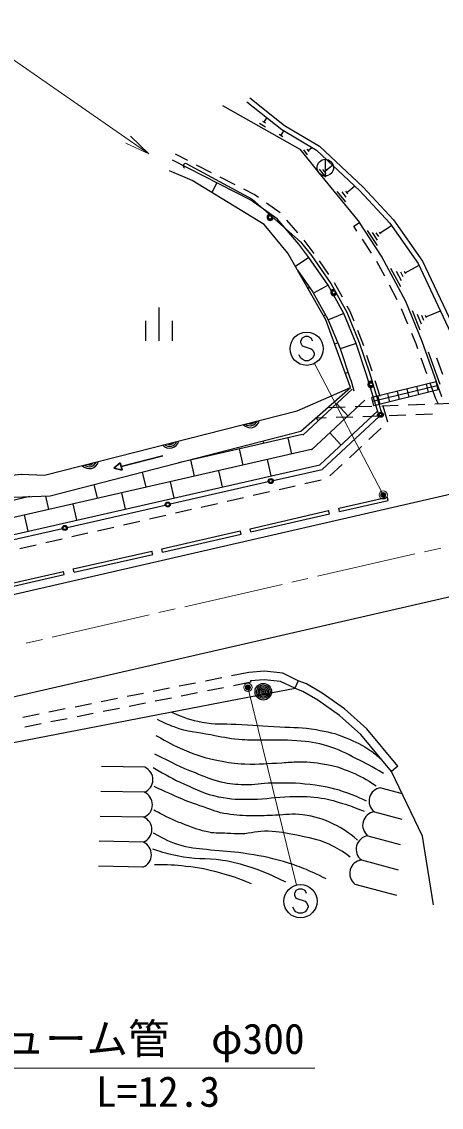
# Model space of a CAD drawing. Units: millimetres at full size, sheet at 1:1000; details may follow other scales. Extents: x 40000 to 680000, y 20000 to 380000.
# Drawn here: x 434312 to 459574, y 254180 to 319449 of the extents above; entities that cross this region are included whole.
import ezdxf
from ezdxf.enums import TextEntityAlignment as Align

# ---------------------------------------------------------------- set-up
doc = ezdxf.new("R2010")
doc.units = ezdxf.units.MM
doc.header["$LTSCALE"] = 1000
doc.header["$PDMODE"] = 32
doc.header["$PDSIZE"] = 500
doc.linetypes.add('CHAIN', pattern=[18.5, 12, -1.5, 3.5, -1.5])
for name, color, linetype, lineweight in [('M-BGD', 7, 'Continuous', 25), ('M-BMK', 2, 'CHAIN', 13), ('M-STR-HTXT', 7, 'Continuous', 13), ('M-STR-STRC', 7, 'Continuous', 25)]:
    doc.layers.add(name, color=color, linetype=linetype, lineweight=lineweight)
doc.styles.add('ＭＳ ゴシック', font='')
doc.styles.get('ＭＳ ゴシック').set_extended_font_data('MS Gothic')

# ---------------------------------------------------------------- blocks, each defined once
blk = doc.blocks.new('5241')
at = {"color": 7, "linetype": 'Continuous', "lineweight": 30}
for p, q in [((3.5, 0), (-5, 0)), ((3.5, 0.75), (3.5, -0.75)), ((3.5, 0.75), (5, 0)), ((5, 0), (3.5, -0.75))]:
    blk.add_line(p, q, dxfattribs=at)
blk = doc.blocks.new('open_arrow')
at = {"color": 0, "linetype": 'Continuous', "lineweight": -2}
blk.add_lwpolyline([(7.5, 1.25), (0, 0), (7.5, -1.25)], dxfattribs=at)

msp = doc.modelspace()

# ---------------------------------------------------------------- linework, layer by layer
at = {"layer": 'M-BGD'}
for p, q in [((448994, 313118), (448628, 313324)), ((449006, 313353), (448823, 313456)), ((448914, 313404), (449068, 313679)), ((450042, 312530), (449803, 312664)), ((449922, 312597), (450090, 312896)), ((444309, 311100), (443570, 311477)), ((451528, 311447), (451292, 311738)), ((451615, 311638), (451496, 311784)), ((451555, 311711), (451774, 311888)), ((445734, 310372), (444843, 310827)), ((452591, 311179), (452591, 310179)), ((452662, 310534), (453019, 310823)), ((447159, 309645), (446268, 310100)), ((452618, 310103), (452232, 310578)), ((452640, 310318), (452447, 310556)), ((452711, 310474), (452614, 310593)), ((446060, 309757), (445761, 309171)), ((453885, 309188), (454360, 309573)), ((448305, 309060), (447693, 309372)), ((448561, 308880), (448305, 309060)), ((453825, 308614), (453312, 309248)), ((453855, 308901), (453598, 309218)), ((453949, 309109), (453821, 309267)), ((449870, 307959), (449052, 308534)), ((450928, 306764), (450280, 307525)), ((454308, 307149), (454641, 307370)), ((454496, 306865), (454308, 307149)), ((455735, 305990), (455131, 306901)), ((455736, 306318), (455434, 306774)), ((455926, 306690), (455851, 306804)), ((455889, 306747), (456572, 307199)), ((451928, 305516), (451317, 306307)), ((455378, 305531), (454827, 306365)), ((455812, 306532), (455661, 306760)), ((451605, 305279), (450800, 304723)), ((452802, 304252), (452233, 305074)), ((456169, 304142), (455698, 305024)), ((450920, 304511), (451833, 303191)), ((457137, 303499), (456539, 304618)), ((457174, 303878), (456875, 304438)), ((457285, 304118), (457136, 304398)), ((457434, 304288), (457360, 304427)), ((457397, 304357), (458236, 304806)), ((452757, 303613), (451881, 303132)), ((453617, 302878), (453136, 303754)), ((456924, 302731), (456452, 303613)), ((451636, 303477), (451543, 303413)), ((451845, 303197), (452741, 301566)), ((442573, 302268), (442573, 300268)), ((454060, 302072), (453906, 302352)), ((452603, 301817), (452485, 301752)), ((452752, 301570), (453481, 299792)), ((453698, 301899), (452773, 301520)), ((454318, 301442), (454060, 302072)), ((457563, 301265), (457181, 302190)), ((458310, 300897), (457832, 302056)), ((458384, 301266), (458144, 301846)), ((458517, 301491), (458397, 301780)), ((458680, 301643), (458620, 301788)), ((458650, 301715), (459520, 302074)), ((441773, 301468), (441773, 300268)), ((443373, 301468), (443373, 300268)), ((454813, 300232), (454545, 300887)), ((458055, 300074), (457792, 300711)), ((453341, 300132), (453150, 300054)), ((453484, 299793), (454116, 297913)), ((454438, 300092), (453491, 299773)), ((454907, 299955), (454813, 300232)), ((458159, 299781), (458055, 300074)), ((459510, 297632), (458812, 299588)), ((455417, 298438), (455098, 299386)), ((458697, 298274), (458361, 299216)), ((459662, 298237), (459313, 299215)), ((453969, 298352), (453791, 298292)), ((454117, 297913), (454316, 297260)), ((459267, 297798), (455386, 296848)), ((455889, 296909), (455596, 297865)), ((458803, 297170), (458684, 297655)), ((459235, 296767), (458899, 297709)), ((459386, 297312), (459267, 297798)), ((454211, 297350), (451245, 294597)), ((459326, 297555), (455445, 296606)), ((459386, 297312), (455504, 296363)), ((456472, 296599), (456353, 297085)), ((457054, 296742), (456936, 297228)), ((457637, 296884), (457518, 297370)), ((458220, 297027), (458101, 297513)), ((454973, 296693), (451752, 293704)), ((453956, 295749), (453275, 296482)), ((454388, 296307), (455387, 296342)), ((455504, 296363), (455386, 296848)), ((455889, 296457), (455770, 296942)), ((455987, 296363), (456986, 296399)), ((456172, 295985), (456065, 296336)), ((457586, 296420), (458585, 296455)), ((459185, 296476), (460184, 296512)), ((459391, 296489), (459235, 296767)), ((452735, 296248), (453788, 296285)), ((453245, 295666), (454244, 295701)), ((454844, 295722), (455843, 295758)), ((456347, 295377), (456172, 295985)), ((456443, 295779), (457442, 295814)), ((458042, 295836), (459041, 295871)), ((452024, 295623), (452645, 295645)), ((452176, 295462), (452026, 295624)), ((451227, 294627), (443750, 292927)), ((450575, 293454), (450354, 294429)), ((453536, 293996), (452856, 294729)), ((455214, 294325), (455947, 295005)), ((451744, 293719), (393211, 280409)), ((447650, 292788), (447428, 293763)), ((448891, 294096), (448858, 294242)), ((451757, 293708), (451739, 293727)), ((454042, 293237), (454775, 293917)), ((444725, 292123), (444503, 293098)), ((445966, 293431), (445951, 293494)), ((449334, 292146), (449113, 293121)), ((446409, 291481), (446187, 292456)), ((452869, 292148), (453602, 292829)), ((441799, 291458), (441592, 292371)), ((443484, 290815), (443262, 291791)), ((451366, 291685), (452341, 291907)), ((438874, 290793), (438685, 291623)), ((440558, 290150), (440337, 291125)), ((448246, 290975), (449221, 291197)), ((449806, 291330), (450781, 291552)), ((434810, 290894), (423515, 288326)), ((435949, 290128), (435767, 290929)), ((437633, 289485), (437411, 290460)), ((445125, 290266), (446100, 290487)), ((446685, 290621), (447661, 290842)), ((453396, 290195), (456333, 290866)), ((453440, 290000), (456378, 290671)), ((456378, 290671), (456333, 290866)), ((434708, 288820), (434486, 289795)), ((443565, 289911), (444540, 290133)), ((448069, 288965), (452789, 290053)), ((448114, 288770), (452834, 289858)), ((452834, 289858), (452789, 290053)), ((453440, 290000), (453396, 290195)), ((440445, 289201), (441420, 289423)), ((442005, 289556), (442980, 289778)), ((437324, 288492), (438300, 288714)), ((438885, 288847), (439860, 289068)), ((442749, 287756), (447473, 288837)), ((442793, 287561), (447518, 288642)), ((447518, 288642), (447473, 288837)), ((448114, 288770), (448069, 288965)), ((434204, 287782), (435179, 288004)), ((435764, 288137), (436739, 288359)), ((437420, 286547), (442155, 287615)), ((437464, 286352), (442199, 287420)), ((442199, 287420), (442155, 287615)), ((442793, 287561), (442749, 287756)), ((437464, 286352), (437420, 286547)), ((432090, 285320), (436833, 286400)), ((432134, 285125), (436877, 286205)), ((436877, 286205), (436833, 286400)), ((447992, 280323), (446941, 280115)), ((448922, 280392), (447992, 280323)), ((450032, 280275), (448922, 280392)), ((450963, 279828), (450032, 280275)), ((443214, 279375), (442233, 279180)), ((444783, 279687), (443802, 279492)), ((446353, 279998), (445372, 279803)), ((446470, 279409), (445489, 279215)), ((448109, 279735), (447058, 279526)), ((448914, 279890), (448090, 279829)), ((448090, 279829), (448109, 279735)), ((449893, 279787), (448914, 279890)), ((450746, 279378), (449893, 279787)), ((450963, 279828), (450746, 279378)), ((440075, 278752), (439094, 278558)), ((441644, 279064), (440664, 278869)), ((443331, 278787), (442350, 278592)), ((444900, 279098), (443919, 278903)), ((436936, 278129), (435955, 277935)), ((438506, 278441), (437525, 278246)), ((440192, 278164), (439211, 277969)), ((441761, 278475), (440781, 278280)), ((435367, 277818), (434386, 277623)), ((437053, 277541), (436072, 277346)), ((438623, 277852), (437642, 277658)), ((435484, 277229), (434503, 277035)), ((441726, 274621), (439117, 274672)), ((456963, 274686), (456580, 274365)), ((441697, 273121), (439073, 273172)), ((455931, 273396), (457218, 273051)), ((441668, 271621), (439029, 271673)), ((455542, 271948), (457202, 271502)), ((455153, 270499), (457093, 269978)), ((441638, 270122), (438986, 270174)), ((454764, 269050), (456984, 268454)), ((441609, 268622), (438942, 268674)), ((454375, 267602), (456875, 266930))]:
    msp.add_line(p, q, dxfattribs=at)
for points in [[(447861, 314633), (449965, 312971), (452057, 311719), (454664, 309290), (456471, 307343), (458187, 304910), (460135, 300764), (461366, 299455)], [(448047, 314868), (450135, 313218), (452238, 311960), (454876, 309502), (456704, 307533), (458447, 305062), (460386, 300935), (461353, 299906)], [(446402, 314402), (451059, 311787), (452203, 310356), (454641, 307370)], [(451605, 305279), (450996, 306068), (449701, 307589), (448098, 308717), (443388, 311121)], [(340778, 270334), (359409, 273796), (370522, 276164), (372740, 276105), (391027, 280460), (394057, 280749), (433285, 290839), (436026, 290938), (451116, 294823), (454098, 297447), (452616, 301522), (450337, 305540), (448916, 307254), (444570, 309894), (443203, 310491)], [(459611, 296902), (458428, 300217), (457436, 302620), (455974, 305355), (454641, 307370)], [(455790, 295868), (455071, 298211), (454438, 300092), (453698, 301899), (452757, 303613), (451605, 305279)], [(340133, 271723), (349686, 273368), (359102, 275127), (370333, 277604), (372452, 277379), (378265, 278715), (390757, 281678), (393774, 281976), (430616, 291389), (433036, 292109), (434283, 292237), (435680, 292186), (450890, 296049), (454098, 297447)], [(393440, 279436), (452260, 292811), (455735, 296036)], [(450782, 279362), (446888, 278618), (426627, 274703), (424869, 273508), (416306, 271766), (411694, 271813)], [(456580, 274365), (454725, 276584), (453439, 277736), (452133, 278652), (451235, 279186), (450782, 279362)], [(456963, 274686), (455086, 276932), (453750, 278129), (452405, 279072), (451455, 279637), (450963, 279828)], [(459113, 266355), (458445, 270484), (456580, 274365)]]:
    msp.add_lwpolyline(points, dxfattribs=at)
for centre, radius in [((452591, 310679), 500), ((448858, 279165), 500), ((448858, 279165), 409), ((448858, 279165), 318), ((448858, 279165), 227), ((448858, 279165), 136), ((448858, 279165), 45.5)]:
    msp.add_circle(centre, radius, dxfattribs=at)
for centre, radius, start, end in [((448065, 295607), 567, 222.32391, 346.17894), ((448065, 295607), 453, 230.28331, 338.21955), ((448065, 295607), 340, 245.90868, 322.59418), ((443219, 294376), 567, 222.32391, 346.17894), ((443219, 294376), 453, 230.28331, 338.21955), ((443219, 294376), 340, 245.90868, 322.59418), ((438373, 293145), 567, 222.32391, 346.17894), ((438373, 293145), 453, 230.28331, 338.21955), ((438373, 293145), 340, 245.90868, 322.59418), ((441399, 273877), 812, 291.49917, 66.25944), ((441370, 272377), 812, 291.49917, 66.25944), ((456038, 272591), 812, 97.58533, 232.3456), ((441341, 270878), 812, 291.49917, 66.25944), ((455649, 271142), 812, 97.58533, 232.3456), ((455260, 269694), 812, 97.58533, 232.3456), ((441311, 269378), 812, 291.49917, 66.25944), ((454871, 268245), 812, 97.58533, 232.3456)]:
    msp.add_arc(centre, radius, start, end, dxfattribs=at)
for points, knots in [([(456084, 274257), (455329, 274696), (455113, 274821), (454468, 275138), (453808, 275463), (453447, 275680), (452744, 275896), (452036, 276112), (451612, 276152), (450874, 276215), (450049, 276285), (449582, 276238), (448754, 276256), (448220, 276267), (447920, 276241), (447389, 276289), (446722, 276350), (446355, 276444), (445697, 276568), (444834, 276730), (444320, 276731), (443499, 277045), (443091, 277201), (442931, 277263), (442479, 277504)], [0, 0, 0, 0, 1, 1, 1, 2, 2, 2, 3, 3, 3, 4, 4, 4, 5, 5, 5, 6, 6, 6, 7, 7, 7, 8, 8, 8, 8]), ([(443331, 277928), (444146, 277595), (444438, 277479), (445184, 277335), (445960, 277185), (446415, 277254), (447204, 277207), (448240, 277145), (448821, 277127), (449857, 277057), (450707, 277000), (451193, 277038), (452031, 276886), (452749, 276755), (453163, 276684), (453834, 276398), (454446, 276138), (454802, 275994), (455340, 275602), (455579, 275429), (455672, 275363), (455930, 275129)], [0, 0, 0, 0, 1, 1, 1, 2, 2, 2, 3, 3, 3, 4, 4, 4, 5, 5, 5, 6, 6, 6, 7, 7, 7, 7]), ([(442397, 276541), (443153, 276095), (443401, 275956), (444086, 275668), (444866, 275340), (445326, 275196), (446155, 275027), (446771, 274901), (447123, 274840), (447751, 274823), (448618, 274801), (449104, 274850), (449970, 274893), (450368, 274913), (450590, 274954), (450989, 274954), (451692, 274954), (452089, 274903), (452780, 274774), (453331, 274671), (453627, 274546), (454145, 274332), (454765, 274076), (454982, 273930), (455654, 273512)], [0, 0, 0, 0, 1, 1, 1, 2, 2, 2, 3, 3, 3, 4, 4, 4, 5, 5, 5, 6, 6, 6, 7, 7, 7, 8, 8, 8, 8]), ([(455074, 272576), (454455, 272879), (454247, 272965), (453693, 273152), (452934, 273408), (452482, 273479), (451687, 273578), (450790, 273690), (450279, 273679), (449375, 273671), (448726, 273664), (448365, 273551), (447716, 273570), (447170, 273585), (446856, 273595), (446325, 273724), (445699, 273874), (445372, 274044), (444773, 274279), (443796, 274661), (443475, 274840), (442336, 275408)], [0, 0, 0, 0, 1, 1, 1, 2, 2, 2, 3, 3, 3, 4, 4, 4, 5, 5, 5, 6, 6, 6, 7, 7, 7, 7]), ([(442226, 274611), (443086, 274103), (443351, 273948), (444112, 273605), (444889, 273255), (445324, 273025), (446158, 272850), (446938, 272685), (447396, 272693), (448193, 272699), (449081, 272705), (449573, 272845), (450462, 272861), (451117, 272874), (451491, 272899), (452139, 272804), (452731, 272717), (453057, 272626), (453629, 272451), (454144, 272294), (454325, 272223), (454924, 271976)], [0, 0, 0, 0, 1, 1, 1, 2, 2, 2, 3, 3, 3, 4, 4, 4, 5, 5, 5, 6, 6, 6, 7, 7, 7, 7]), ([(454533, 270246), (453930, 270731), (453698, 270906), (453090, 271202), (452406, 271534), (451977, 271653), (451224, 271760), (450594, 271850), (450231, 271751), (449594, 271737), (449064, 271725), (448768, 271687), (448238, 271697), (447625, 271708), (447278, 271718), (446673, 271814), (446104, 271904), (445808, 272058), (445261, 272237), (444066, 272629), (443672, 272839), (442284, 273462)], [0, 0, 0, 0, 1, 1, 1, 2, 2, 2, 3, 3, 3, 4, 4, 4, 5, 5, 5, 6, 6, 6, 7, 7, 7, 7]), ([(454092, 269228), (453546, 269618), (453340, 269744), (452813, 269990), (452097, 270323), (451640, 270377), (450866, 270534), (450205, 270669), (449829, 270742), (449155, 270774), (448512, 270804), (448159, 270634), (447516, 270613), (447191, 270603), (447008, 270632), (446683, 270649), (446259, 270671), (446015, 270633), (445598, 270716), (445015, 270832), (444703, 270966), (444145, 271172), (443542, 271394), (443214, 271551), (442641, 271844), (442491, 271921), (442439, 271946), (442258, 272046)], [0, 0, 0, 0, 1, 1, 1, 2, 2, 2, 3, 3, 3, 4, 4, 4, 5, 5, 5, 6, 6, 6, 7, 7, 7, 8, 8, 8, 9, 9, 9, 9]), ([(452632, 267922), (451481, 268463), (451109, 268647), (450077, 268950), (449144, 269224), (448601, 269305), (447640, 269454), (446876, 269573), (446437, 269547), (445669, 269643), (445002, 269727), (444615, 269722), (443967, 269902), (443259, 270100), (442989, 270255), (442243, 270659)], [0, 0, 0, 0, 1, 1, 1, 2, 2, 2, 3, 3, 3, 4, 4, 4, 5, 5, 5, 5]), ([(442189, 269725), (442860, 269495), (443082, 269441), (443668, 269309), (444717, 269074), (445345, 269202), (446409, 269046), (446979, 268963), (447290, 268861), (447843, 268699), (448792, 268421), (449118, 268238), (450186, 267738)], [0, 0, 0, 0, 1, 1, 1, 2, 2, 2, 3, 3, 3, 4, 4, 4, 4]), ([(448140, 267621), (447294, 267954), (447033, 268052), (446300, 268253), (445491, 268476), (445025, 268573), (444191, 268667), (443458, 268750), (443185, 268756), (442305, 268755)], [0, 0, 0, 0, 1, 1, 1, 2, 2, 2, 3, 3, 3, 3])]:
    msp.add_open_spline(points, degree=3, knots=knots, dxfattribs=at)
at = {"layer": 'M-BMK'}
for p, q in [((457977, 287446), (452128, 286108)), ((459537, 287803), (458562, 287580)), ((451543, 285974), (450568, 285751)), ((449984, 285617), (444135, 284278)), ((443550, 284144), (442575, 283921)), ((441990, 283787), (436142, 282448)), ((435557, 282314), (434582, 282091))]:
    msp.add_line(p, q, dxfattribs=at)
at = {"layer": 'M-STR-HTXT'}
for p, q in [((456007, 291124), (451935, 298898)), ((447966, 279282), (450858, 267540))]:
    msp.add_line(p, q, dxfattribs=at)
for points in [[(441963, 311499), (430500, 319449), (409032, 319449)], [(429440, 262452), (430711, 256536), (451961, 256536)]]:
    msp.add_lwpolyline(points, dxfattribs=at)
for centre, radius in [((456076, 290992), 150), ((456076, 290992), 120), ((456076, 290992), 90), ((456076, 290992), 60), ((456076, 290992), 30), ((456076, 290992), 20), ((447930, 279427), 150), ((447930, 279427), 120), ((447930, 279427), 90), ((447930, 279427), 60), ((447930, 279427), 30), ((447930, 279427), 20)]:
    msp.add_circle(centre, radius, dxfattribs=at)
for p in [(456076, 290992), (447930, 279427)]:
    msp.add_point(p, dxfattribs=at)
at = {"layer": 'M-STR-STRC'}
for p, q in [((451196, 300425), (451105, 300244)), ((451105, 300244), (451105, 300153)), ((451377, 300516), (451196, 300425)), ((451559, 300516), (451377, 300516)), ((451741, 300425), (451559, 300516)), ((451832, 300244), (451741, 300425)), ((451105, 300153), (451196, 299971)), ((451196, 299971), (451741, 299789)), ((451741, 299789), (451832, 299698)), ((451832, 299698), (451923, 299516)), ((451105, 299244), (451014, 299425)), ((451196, 299153), (451105, 299244)), ((451377, 299062), (451196, 299153)), ((451559, 299062), (451377, 299062)), ((451741, 299153), (451559, 299062)), ((451832, 299244), (451741, 299153)), ((451923, 299425), (451832, 299244)), ((451923, 299516), (451923, 299425)), ((452405, 292536), (455829, 295714)), ((449451, 291865), (452405, 292536)), ((443251, 290455), (449159, 291798)), ((437052, 289045), (442959, 290388)), ((430852, 287635), (436759, 288979)), ((450824, 267205), (450733, 267024)), ((450733, 267024), (450733, 266933)), ((451006, 267296), (450824, 267205)), ((451188, 267296), (451006, 267296)), ((451370, 267205), (451188, 267296)), ((451461, 267024), (451370, 267205)), ((450733, 266933), (450824, 266751)), ((450824, 266751), (451370, 266569)), ((451370, 266569), (451461, 266478)), ((451461, 266478), (451552, 266296)), ((450733, 266024), (450642, 266205)), ((450824, 265933), (450733, 266024)), ((451006, 265842), (450824, 265933)), ((451188, 265842), (451006, 265842)), ((451370, 265933), (451188, 265842)), ((451461, 266024), (451370, 265933)), ((451552, 266205), (451461, 266024)), ((451552, 266296), (451552, 266205))]:
    msp.add_line(p, q, dxfattribs=at)
for points in [[(444263, 310900), (448196, 308785), (451099, 306208), (451764, 305402), (452928, 303718), (453879, 301986), (454626, 300162), (455262, 298272), (455981, 295926)], [(462877, 291672), (408113, 279093), (399995, 277277), (389267, 274927), (378707, 272712)], [(464140, 285788), (409397, 273248), (391558, 269242), (384882, 267840)]]:
    msp.add_lwpolyline(points, dxfattribs=at)
for centre, radius in [((449269, 307683), 112), ((449269, 307683), 100), ((453099, 303173), 100), ((451468, 299789), 1000), ((455336, 297647), 112), ((455336, 297647), 100), ((455939, 295816), 150), ((455939, 295816), 120), ((455939, 295816), 100), ((449305, 291831), 150), ((449305, 291831), 120), ((449305, 291831), 100), ((443105, 290422), 150), ((443105, 290422), 120), ((443105, 290422), 100), ((436905, 289012), 150), ((436905, 289012), 120), ((436905, 289012), 100), ((451097, 266569), 1000)]:
    msp.add_circle(centre, radius, dxfattribs=at)
for centre, radius, start, end in [((444192, 310768), 150, 61.7392, 241.7392), ((449269, 307683), 188, 101.5373, 355.2771), ((449269, 307683), 150, 89.81682, 6.99758), ((453099, 303173), 188, 81.8962, 335.636), ((453099, 303173), 150, 70.17572, 347.35648), ((453099, 303173), 112, 28.76613, 28.76607), ((455336, 297647), 188, 70.17978, 323.91958), ((455336, 297647), 150, 58.4593, 335.64006), ((455838, 295882), 150, 197.04968, 17.04968)]:
    msp.add_arc(centre, radius, start, end, dxfattribs=at)

# ---------------------------------------------------------------- block references
at = {"layer": 'M-BGD', "xscale": 305.1339, "yscale": 305.1339, "rotation": 194.2811}
msp.add_blockref('5241', (441332, 292974), dxfattribs=at)
at = {"layer": 'M-STR-HTXT', "xscale": 200, "yscale": 200, "rotation": 145.3}
msp.add_blockref('open_arrow', (441963, 311499), dxfattribs=at)

# ---------------------------------------------------------------- texts
at = {"layer": 'M-STR-HTXT', "style": 'ＭＳ ゴシック'}
for s, p in [('ヒューム管\u3000φ300', (430711, 256836)), ('L=12.3', (438777, 253660))]:
    msp.add_text(s, height=1833, dxfattribs=at).set_placement(p, align=Align.BOTTOM_LEFT)

doc.saveas('drawing.dxf')
